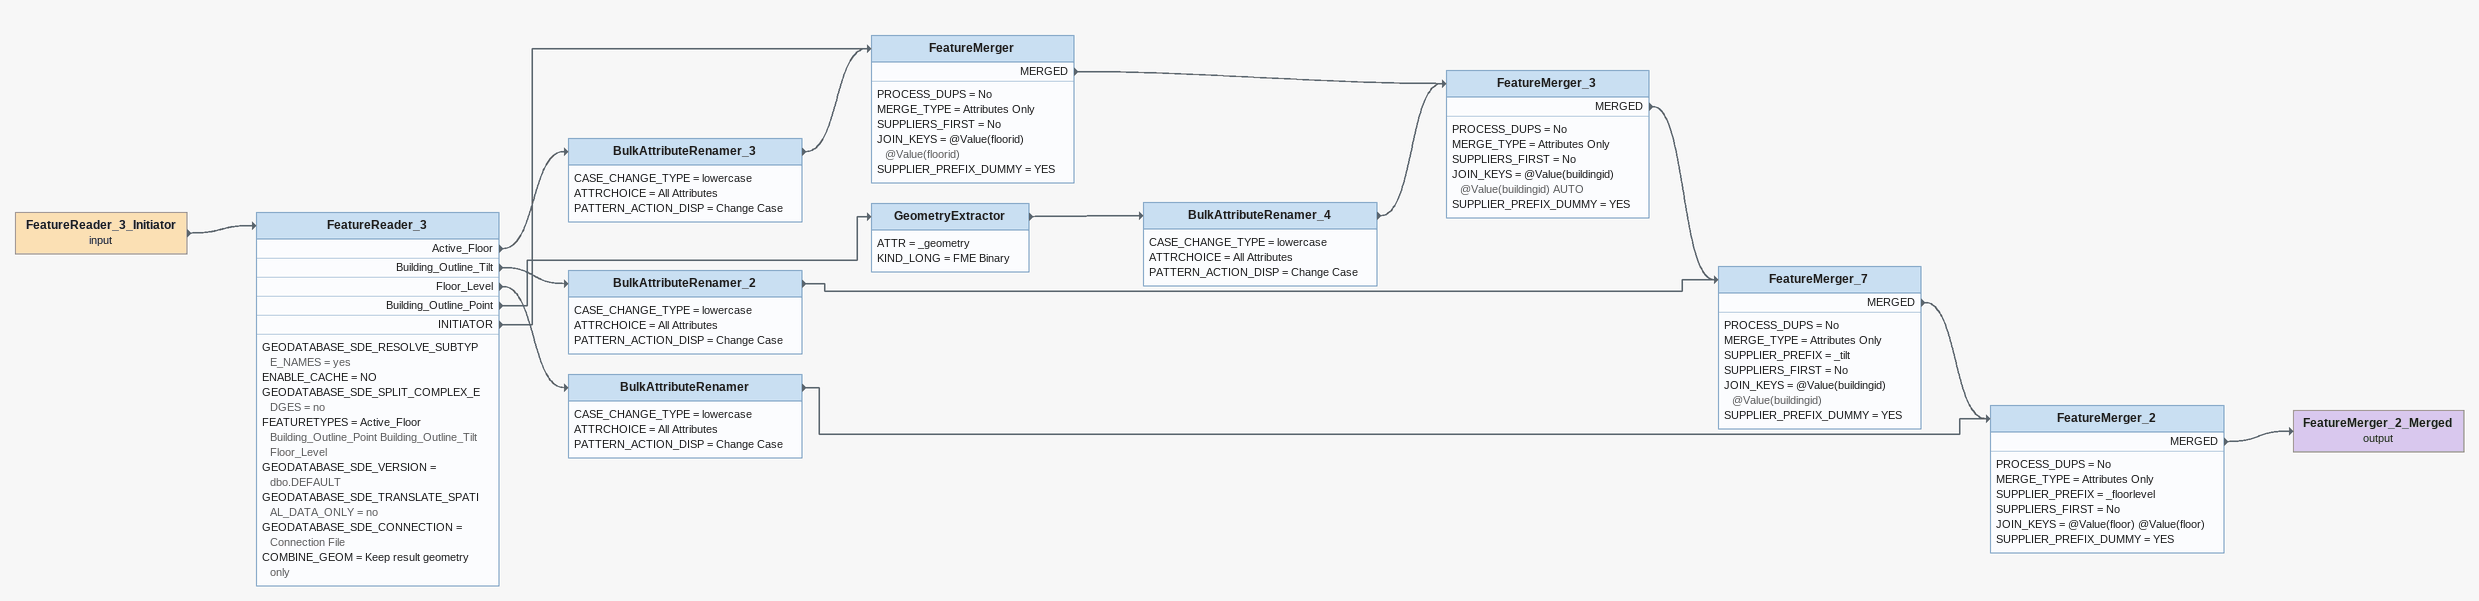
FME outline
FeatureReader_3_Initiator (input)
    -> FeatureReader_3
FeatureReader_3
    GEODATABASE_SDE_RESOLVE_SUBTYPE_NAMES = yes
    ENABLE_CACHE = NO
    GEODATABASE_SDE_SPLIT_COMPLEX_EDGES = no
    FEATURETYPES = Active_Floor Building_Outline_Point Building_Outline_Tilt Floor_Level
    GEODATABASE_SDE_VERSION = dbo.DEFAULT
    GEODATABASE_SDE_TRANSLATE_SPATIAL_DATA_ONLY = no
    GEODATABASE_SDE_CONNECTION = Connection File
    COMBINE_GEOM = Keep result geometry only
    Active_Floor -> BulkAttributeRenamer_3
    Building_Outline_Tilt -> BulkAttributeRenamer_2
    Floor_Level -> BulkAttributeRenamer
    Building_Outline_Point -> GeometryExtractor
    INITIATOR -> FeatureMerger
BulkAttributeRenamer_3
    CASE_CHANGE_TYPE = lowercase
    ATTRCHOICE = All Attributes
    PATTERN_ACTION_DISP = Change Case
    -> FeatureMerger
FeatureMerger
    PROCESS_DUPS = No
    MERGE_TYPE = Attributes Only
    SUPPLIERS_FIRST = No
    JOIN_KEYS = @Value(floorid) @Value(floorid)
    SUPPLIER_PREFIX_DUMMY = YES
    MERGED -> FeatureMerger_3
GeometryExtractor
    ATTR = _geometry
    KIND_LONG = FME Binary
    -> BulkAttributeRenamer_4
BulkAttributeRenamer_4
    CASE_CHANGE_TYPE = lowercase
    ATTRCHOICE = All Attributes
    PATTERN_ACTION_DISP = Change Case
    -> FeatureMerger_3
FeatureMerger_3
    PROCESS_DUPS = No
    MERGE_TYPE = Attributes Only
    SUPPLIERS_FIRST = No
    JOIN_KEYS = @Value(buildingid) @Value(buildingid) AUTO
    SUPPLIER_PREFIX_DUMMY = YES
    MERGED -> FeatureMerger_7
BulkAttributeRenamer_2
    CASE_CHANGE_TYPE = lowercase
    ATTRCHOICE = All Attributes
    PATTERN_ACTION_DISP = Change Case
    -> FeatureMerger_7
FeatureMerger_7
    PROCESS_DUPS = No
    MERGE_TYPE = Attributes Only
    SUPPLIER_PREFIX = _tilt
    SUPPLIERS_FIRST = No
    JOIN_KEYS = @Value(buildingid) @Value(buildingid)
    SUPPLIER_PREFIX_DUMMY = YES
    MERGED -> FeatureMerger_2
BulkAttributeRenamer
    CASE_CHANGE_TYPE = lowercase
    ATTRCHOICE = All Attributes
    PATTERN_ACTION_DISP = Change Case
    -> FeatureMerger_2
FeatureMerger_2
    PROCESS_DUPS = No
    MERGE_TYPE = Attributes Only
    SUPPLIER_PREFIX = _floorlevel
    SUPPLIERS_FIRST = No
    JOIN_KEYS = @Value(floor) @Value(floor)
    SUPPLIER_PREFIX_DUMMY = YES
    MERGED -> FeatureMerger_2_Merged (output)
FeatureMerger_2_Merged (output)
